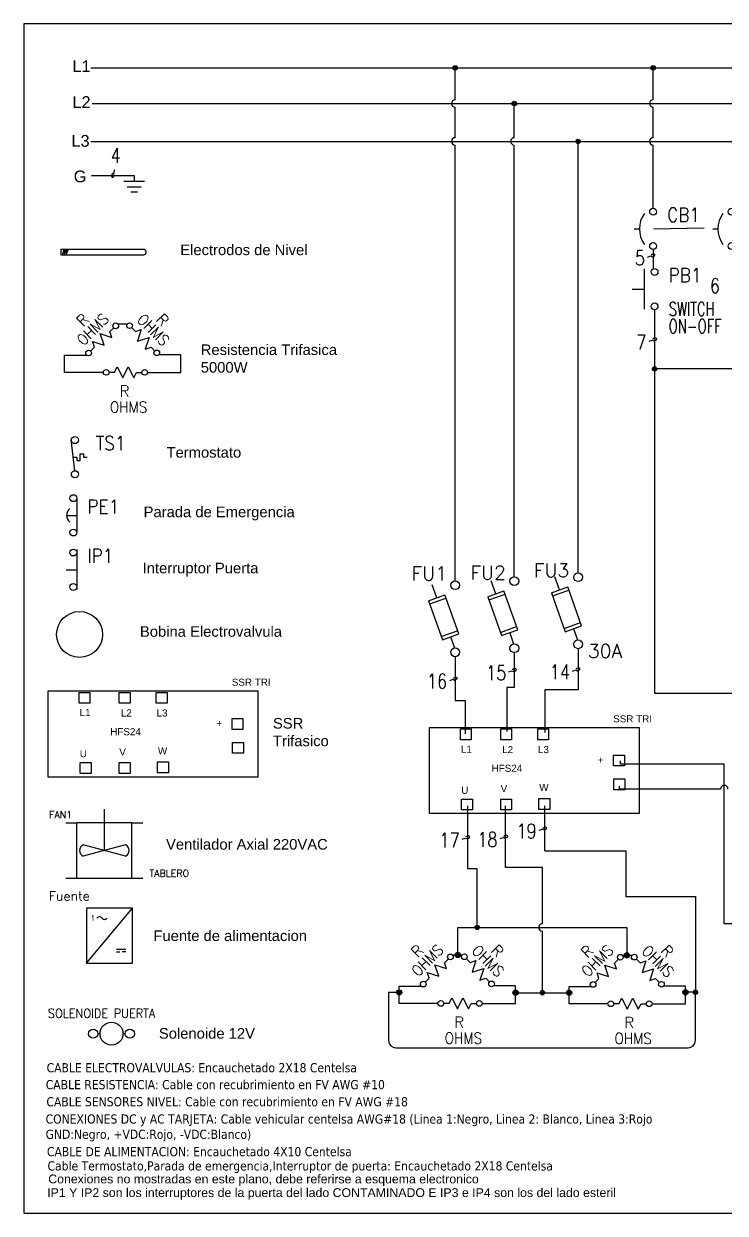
# Model space of a CAD drawing. Header units: inches. Extents: x 18.7 to 39.4, y 4.3 to 20.5.
# Drawn here: x 18.66 to 28.21, y 4.33 to 20.52 of the extents above; entities that cross this region are included whole.
import ezdxf
from ezdxf.enums import TextEntityAlignment as Align

# ---------------------------------------------------------------- set-up
doc = ezdxf.new("R2010")
doc.units = ezdxf.units.IN
doc.header["$MEASUREMENT"] = 0
doc.linetypes.add('HIDDEN2', pattern=[0.1875, 0.125, -0.0625])
for name, color, linetype in [('BLK_12AWG', 7, 'Continuous'), ('DESC', 250, 'Continuous'), ('LINK', 9, 'Continuous'), ('MISC', 7, 'Continuous'), ('SYMS', 7, 'Continuous'), ('TAGS', 250, 'Continuous'), ('TERMS', 123, 'Continuous'), ('WIRENO', 250, 'Continuous'), ('WIRES', 7, 'Continuous')]:
    doc.layers.add(name, color=color, linetype=linetype)
doc.styles.add('SLDTEXTSTYLE0', font='tahoma.ttf')
doc.styles.get("Standard").update_dxf_attribs({"font": 'arial.ttf'})
doc.styles.add('WD', font='romans.shx')
doc.styles.add('WD_IEC', font='isocp2.shx', dxfattribs={"width": 0.9, "height": 4})

# ---------------------------------------------------------------- blocks, each defined once
blk = doc.blocks.new('VPB11')
for p, q in [((-0.094, 0.185), (-0.094, -0.18)), ((-0.202, 0), (-0.094, 0))]:
    blk.add_line(p, q)
for centre in [(0, 0.156), (0, -0.156)]:
    blk.add_circle(centre, 0.0312)
at = {"style": 'WD'}
for tag, p, width in [('INST', (0.127, 0.39), 0.7), ('LOC', (0.127, 0.221), 0.7), ('TAG1', (0.127, 0.064), 0.9), ('XREF', (0.129, -0.09), 0.7), ('DESC1', (0.129, -0.242), 0.7), ('DESC2', (0.129, -0.398), 0.7)]:
    blk.add_attdef(tag, p, '', height=0.125, dxfattribs=dict(at, width=width))
at = {"linetype": 'Continuous', "style": 'WD'}
for tag, height, flags, p in [('TERM01', 0.125, 8, (-0.055, 0.222)), ('MFG', 0.01, 9, (-0.142, -0.088)), ('CAT', 0.01, 9, (-0.142, -0.073))]:
    blk.add_attdef(tag, text='', height=height, dxfattribs=dict(at, flags=flags)).set_placement(p, align=Align.RIGHT)
at = {"color": 7, "style": 'WD', "flags": 1}
for tag, p in [('X2TERM01', (0, 0.188)), ('X8TERM02', (0, -0.188))]:
    blk.add_attdef(tag, p, '', height=0.0125, dxfattribs=at)
at = {"color": 7, "style": 'WD'}
for tag, p in [('X4LINK', (-0.266, 0)), ('X1LINK', (0, 0))]:
    blk.add_attdef(tag, p, '', height=0.01, dxfattribs=at)
at = {"style": 'WD'}
for tag, flags, p in [('CONTACT', 1, (-0.142, -0.053)), ('FAMILY', 9, (-0.142, -0.036))]:
    blk.add_attdef(tag, text='', height=0.01, dxfattribs=dict(at, flags=flags)).set_placement(p, align=Align.RIGHT)
at = {"linetype": 'Continuous', "style": 'WD', "flags": 9}
blk.add_attdef('ASSYCODE', text='', height=0.01, dxfattribs=at).set_placement((-0.155, -0.106), align=Align.CENTER)
at = {"linetype": 'Continuous', "style": 'WD', "flags": 8}
blk.add_attdef('TERM02', text='', height=0.125, dxfattribs=at).set_placement((-0.041, -0.229), align=Align.TOP_RIGHT)
blk = doc.blocks.new('HT0W01')
for p, q in [((-0.062, 0.062), (0.062, 0.062)), ((-0.062, -0.062), (-0.062, 0.062)), ((0.062, 0.062), (0.062, -0.062)), ((0.062, -0.062), (-0.062, -0.062))]:
    blk.add_line(p, q)
at = {"style": 'WD'}
for tag, p, width in [('INST', (0.062, 0.42), 0.7), ('LOC', (0.062, 0.25), 0.7), ('DESC1', (0.05, -0.385), 0.8)]:
    blk.add_attdef(tag, p, '', height=0.125, dxfattribs=dict(at, width=width))
at = {"linetype": 'Continuous', "style": 'WD', "width": 0.8, "flags": 8}
blk.add_attdef('WIRENO', text='', height=0.125, dxfattribs=at).set_placement((0, 0.094), align=Align.CENTER)
at = {"style": 'WD', "flags": 1}
for tag, p, height in [('X4TERM01', (-0.062, 0), 0.0125), ('X4TERMDESC01', (-0.055, -0.023), 0.025), ('X2TERMDESC01', (-0.006, 0.029), 0.025), ('STRIPSEQ', (0, 0), 0.00125), ('X2TERM01', (0, 0.062), 0.0125), ('X1TERMDESC01', (0.039, 0.007), 0.025), ('X1TERM01', (0.062, 0), 0.0125), ('LINKTERM', (0, -0.002), 0.00125), ('X8TERM01', (0, -0.062), 0.0125), ('X8TERMDESC01', (0, -0.054), 0.025)]:
    blk.add_attdef(tag, p, '', height=height, dxfattribs=at)
at = {"linetype": 'Continuous', "style": 'WD'}
for tag, p, height, width, flags in [('TAGSTRIP', (0.05, -0.229), 0.125, 0.9, 8), ('CAT', (0.213, -0.406), 0.109, 0.8, 1), ('DESC2', (0.05, -0.541), 0.125, 0.8, 8), ('DESC3', (0.05, -0.698), 0.125, 0.8, 8)]:
    blk.add_attdef(tag, p, '', height=height, dxfattribs=dict(at, width=width, flags=flags))
at = {"linetype": 'Continuous', "style": 'WD', "width": 0.8, "flags": 1}
blk.add_attdef('MFG', text='', height=0.109, dxfattribs=at).set_placement((0.088, -0.406), align=Align.RIGHT)
at = {"style": 'WD', "width": 0.7, "flags": 1}
blk.add_attdef('ASSYCODE', (0.062, -0.281), '', height=0.01, dxfattribs=at)
blk = doc.blocks.new('SSR TRIPOLAR')
at = {"layer": 'DESC', "lineweight": 30}
blk.add_lwpolyline([(139.2, 114.456), (141.578, 114.456), (141.578, 113.478), (139.2, 113.478)], close=True, dxfattribs=at)
at = {"layer": 'SYMS'}
for p in [(139.611, 114.376), (140.068, 114.376), (140.488, 114.376), (141.347, 114.08), (141.353, 113.809), (139.624, 113.581), (140.068, 113.581), (140.501, 113.587)]:
    blk.add_blockref('HT0W01', p, dxfattribs=at)
at = {"char_height": 0.08, "attachment_point": 1}
for s, width, insert in [('SSR TRI', 0.51421, (141.282, 114.593)), ('L1', 0.37194, (139.555, 114.249)), ('L2', 0.37194, (140.023, 114.244)), ('L3', 0.37194, (140.429, 114.244)), ('+', 0.37194, (141.107, 114.127)), ('HFS24', 0.37194, (139.903, 114.032)), ('U', 0.37194, (139.558, 113.782)), ('V', 0.37194, (140.006, 113.802)), ('W', 0.37194, (140.444, 113.814))]:
    blk.add_mtext_dynamic_manual_height_columns(s, width=width, gutter_width=0.05, heights=[0], dxfattribs=dict(at, insert=insert))
blk = doc.blocks.new('HRE1T')
for p, q in [((-0.125, 0), (-0.188, 0)), ((-0.125, 0), (-0.094, 0.062)), ((-0.094, 0.062), (-0.031, -0.062)), ((-0.031, -0.062), (0.031, 0.062)), ((0.031, 0.062), (0.094, -0.062)), ((0.094, -0.062), (0.125, 0)), ((0.125, 0), (0.188, 0))]:
    blk.add_line(p, q)
for centre in [(-0.218, 0), (0.218, 0)]:
    blk.add_circle(centre, 0.0322)
at = {"style": 'WD'}
for tag, width, p in [('INST', 0.7, (0, 0.888)), ('LOC', 0.7, (0, 0.719)), ('DESC1', 0.7, (0, 0.562)), ('DESC2', 0.7, (0, 0.406)), ('RATING1', 0.9, (0.006, 0.094))]:
    blk.add_attdef(tag, text='', height=0.125, dxfattribs=dict(at, width=width)).set_placement(p, align=Align.CENTER)
blk.add_attdef('TAG1', text='', height=0.125, dxfattribs=at).set_placement((0, 0.25), align=Align.CENTER)
for tag, p, height, flags in [('FAMILY', (0.205, 0.152), 0.01, 9), ('X4TERM01', (-0.25, 0), 0.0125, 1), ('X1TERM02', (0.25, 0), 0.0125, 1)]:
    blk.add_attdef(tag, p, '', height=height, dxfattribs=dict(at, flags=flags))
at = {"linetype": 'Continuous', "style": 'WD', "flags": 9}
for tag, p in [('ASSYCODE', (0.219, 0.062)), ('MFG', (0.228, 0.089)), ('CAT', (0.23, 0.108))]:
    blk.add_attdef(tag, text='', height=0.01, dxfattribs=at).set_placement(p, align=Align.CENTER)
at = {"linetype": 'Continuous', "style": 'WD', "flags": 8}
blk.add_attdef('TERM01', text='', height=0.125, dxfattribs=at).set_placement((-0.312, -0.047), align=Align.TOP_RIGHT)
at = {"style": 'WD', "width": 0.9}
blk.add_attdef('RATING2', text='', height=0.125, dxfattribs=at).set_placement((0.006, -0.125), align=Align.TOP_CENTER)
at = {"linetype": 'Continuous', "style": 'WD', "flags": 8}
blk.add_attdef('TERM02', text='', height=0.125, dxfattribs=at).set_placement((0.312, -0.047), align=Align.TOP_LEFT)
blk = doc.blocks.new('WDDOT')
for radius in [0.03, 0.0187, 0.00929]:
    blk.add_circle((0, 0), radius)
blk = doc.blocks.new('Nivel')
at = {"layer": 'WIRENO'}
for p, q in [((103.38, 60.01), (103.74, 61.39)), ((103.74, 61.39), (103.74, 60.1)), ((103.74, 60.1), (104.25, 61.39)), ((104.25, 61.39), (104.25, 60.07)), ((104.25, 60.07), (104.74, 61.36))]:
    blk.add_line(p, q, dxfattribs=at)
blk.add_lwpolyline([(103.12, 61.39), (121.77, 61.39, -0.414214), (122.27, 60.89), (122.27, 60.54, -0.414214), (121.77, 60.04), (103.12, 60.04)], format="xyb", close=True, dxfattribs=at)
blk = doc.blocks.new('VTS12')
at = {"linetype": 'Continuous'}
blk.add_line((-0.002, -0.123), (-0.033, 0.159), dxfattribs=at)
for p, q in [((-0.015, 0), (0.017, 0)), ((0.017, 0), (0.017, -0.031)), ((0.048, -0.031), (0.048, 0.031)), ((0.048, 0.031), (0.079, 0.031)), ((0.079, 0.031), (0.079, 0)), ((0.079, 0), (0.111, 0)), ((0.017, -0.031), (0.048, -0.031))]:
    blk.add_line(p, q)
for centre in [(0, 0.155), (0, -0.155)]:
    blk.add_circle(centre, 0.0322)
at = {"style": 'WD'}
for tag, p, width in [('INST', (0.189, 0.39), 0.7), ('LOC', (0.189, 0.221), 0.7), ('TAG1', (0.189, 0.064), 0.9), ('XREF', (0.191, -0.09), 0.7), ('DESC1', (0.191, -0.242), 0.7), ('DESC2', (0.191, -0.398), 0.7), ('RATING1', (0.188, -0.554), 0.7), ('WDTAGALT', (0.187, -0.716), 0.7)]:
    blk.add_attdef(tag, p, '', height=0.125, dxfattribs=dict(at, width=width))
at = {"linetype": 'Continuous', "style": 'WD'}
for tag, height, flags, p in [('TERM01', 0.125, 8, (-0.055, 0.207)), ('MFG', 0.01, 9, (-0.08, -0.088)), ('CAT', 0.01, 9, (-0.08, -0.073))]:
    blk.add_attdef(tag, text='', height=height, dxfattribs=dict(at, flags=flags)).set_placement(p, align=Align.RIGHT)
at = {"color": 7, "style": 'WD', "flags": 1}
for tag, p in [('X2TERM01', (0, 0.188)), ('X8TERM02', (0, -0.188))]:
    blk.add_attdef(tag, p, '', height=0.0125, dxfattribs=at)
at = {"color": 7, "style": 'WD'}
for tag, p in [('X4LINK', (-0.109, 0)), ('X1LINK', (0.156, 0))]:
    blk.add_attdef(tag, p, '', height=0.01, dxfattribs=at)
at = {"style": 'WD'}
for tag, flags, p in [('CONTACT', 1, (-0.08, -0.053)), ('FAMILY', 9, (-0.08, -0.036))]:
    blk.add_attdef(tag, text='', height=0.01, dxfattribs=dict(at, flags=flags)).set_placement(p, align=Align.RIGHT)
at = {"linetype": 'Continuous', "style": 'WD', "flags": 8}
blk.add_attdef('TERM02', text='', height=0.125, dxfattribs=at).set_placement((-0.041, -0.213), align=Align.TOP_RIGHT)
at = {"linetype": 'Continuous', "style": 'WD', "flags": 9}
blk.add_attdef('ASSYCODE', text='', height=0.01, dxfattribs=at).set_placement((-0.094, -0.125), align=Align.CENTER)
blk = doc.blocks.new('VPB12M')
for p, q in [((0.034, -0.156), (0.034, 0.156)), ((-0.065, 0), (0.034, 0))]:
    blk.add_line(p, q)
for centre in [(0, 0.156), (0, -0.156)]:
    blk.add_circle(centre, 0.0312)
blk.add_arc((0.016, 0), 0.0781, 126.8699, 233.1301)
at = {"style": 'WD'}
for tag, p, width in [('INST', (0.127, 0.343), 0.7), ('LOC', (0.127, 0.174), 0.7), ('TAG1', (0.127, 0.018), 0.9), ('XREF', (0.129, -0.137), 0.7), ('DESC1', (0.129, -0.289), 0.7), ('DESC2', (0.129, -0.445), 0.7)]:
    blk.add_attdef(tag, p, '', height=0.125, dxfattribs=dict(at, width=width))
at = {"linetype": 'Continuous', "style": 'WD'}
for tag, height, flags, p in [('TERM01', 0.125, 8, (-0.055, 0.207)), ('MFG', 0.01, 9, (-0.111, -0.088)), ('CAT', 0.01, 9, (-0.111, -0.073))]:
    blk.add_attdef(tag, text='', height=height, dxfattribs=dict(at, flags=flags)).set_placement(p, align=Align.RIGHT)
at = {"color": 7, "style": 'WD', "flags": 1}
for tag, p in [('X2TERM01', (0, 0.188)), ('X8TERM02', (0, -0.188))]:
    blk.add_attdef(tag, p, '', height=0.0125, dxfattribs=at)
at = {"color": 7, "style": 'WD'}
for tag, p in [('X4LINK', (-0.141, 0)), ('X1LINK', (0.125, 0))]:
    blk.add_attdef(tag, p, '', height=0.01, dxfattribs=at)
at = {"style": 'WD'}
for tag, flags, p in [('CONTACT', 1, (-0.111, -0.053)), ('FAMILY', 9, (-0.111, -0.036))]:
    blk.add_attdef(tag, text='', height=0.01, dxfattribs=dict(at, flags=flags)).set_placement(p, align=Align.RIGHT)
at = {"linetype": 'Continuous', "style": 'WD', "flags": 9}
blk.add_attdef('ASSYCODE', text='', height=0.01, dxfattribs=at).set_placement((-0.125, -0.106), align=Align.CENTER)
at = {"linetype": 'Continuous', "style": 'WD', "flags": 8}
blk.add_attdef('TERM02', text='', height=0.125, dxfattribs=at).set_placement((-0.041, -0.213), align=Align.TOP_RIGHT)
blk = doc.blocks.new('VPB12')
for p, q in [((0.033, 0.185), (0.033, -0.18)), ((-0.064, 0), (0.033, 0))]:
    blk.add_line(p, q)
for centre in [(0, 0.156), (0, -0.156)]:
    blk.add_circle(centre, 0.0312)
at = {"style": 'WD'}
for tag, p, width in [('INST', (0.127, 0.39), 0.7), ('LOC', (0.127, 0.221), 0.7), ('TAG1', (0.127, 0.064), 0.9), ('XREF', (0.129, -0.09), 0.7), ('DESC1', (0.129, -0.242), 0.7), ('DESC2', (0.129, -0.398), 0.7)]:
    blk.add_attdef(tag, p, '', height=0.125, dxfattribs=dict(at, width=width))
at = {"linetype": 'Continuous', "style": 'WD'}
for tag, height, flags, p in [('TERM01', 0.125, 8, (-0.055, 0.222)), ('MFG', 0.01, 9, (0.014, -0.088)), ('CAT', 0.01, 9, (0.014, -0.073))]:
    blk.add_attdef(tag, text='', height=height, dxfattribs=dict(at, flags=flags)).set_placement(p, align=Align.RIGHT)
at = {"color": 7, "style": 'WD', "flags": 1}
for tag, p in [('X2TERM01', (0, 0.188)), ('X8TERM02', (0, -0.188))]:
    blk.add_attdef(tag, p, '', height=0.0125, dxfattribs=at)
at = {"color": 7, "style": 'WD'}
for tag, p in [('X4LINK', (-0.125, 0)), ('X1LINK', (0.125, 0))]:
    blk.add_attdef(tag, p, '', height=0.01, dxfattribs=at)
at = {"style": 'WD'}
for tag, flags, p in [('CONTACT', 1, (0.014, -0.053)), ('FAMILY', 9, (0.014, -0.036))]:
    blk.add_attdef(tag, text='', height=0.01, dxfattribs=dict(at, flags=flags)).set_placement(p, align=Align.RIGHT)
at = {"linetype": 'Continuous', "style": 'WD', "flags": 9}
blk.add_attdef('ASSYCODE', text='', height=0.01, dxfattribs=at).set_placement((-0.001, -0.105), align=Align.CENTER)
at = {"linetype": 'Continuous', "style": 'WD', "flags": 8}
blk.add_attdef('TERM02', text='', height=0.125, dxfattribs=at).set_placement((-0.041, -0.229), align=Align.TOP_RIGHT)
blk = doc.blocks.new('HCR1')
blk.add_circle((0, 0), 0.1562)
at = {"style": 'WD'}
for tag, height, width, p in [('INST', 0.0625, 0.7, (0.0055, 0.4286)), ('LOC', 0.0625, 0.7, (0.0055, 0.3438)), ('TAG1', 0.1094, 0.9, (0, 0.2024))]:
    blk.add_attdef(tag, text='', height=height, dxfattribs=dict(at, width=width)).set_placement(p, align=Align.CENTER)
at = {"style": 'WD', "flags": 9}
blk.add_attdef('FAMILY', text='', height=0.01, dxfattribs=at).set_placement((-0.0053, 0.1698), align=Align.CENTER)
at = {"linetype": 'Continuous', "style": 'WD', "flags": 1}
for tag, p in [('CAT', (0, 0.1593)), ('MFG', (0, 0.1404))]:
    blk.add_attdef(tag, text='', height=0.01, dxfattribs=at).set_placement(p, align=Align.MIDDLE)
at = {"style": 'WD'}
for tag, p, height, width in [('DESC1', (1.126, 0.0601), 0.1094, 0.9), ('DESC2', (1.126, -0.0828), 0.1094, 0.9), ('DESC3', (1.126, -0.2256), 0.1094, 0.9), ('XREFNO', (1.3251, -0.3928), 0.0938, 0.8), ('XREFNC', (1.3151, -0.5165), 0.0938, 0.8)]:
    blk.add_attdef(tag, p, '', height=height, dxfattribs=dict(at, width=width))
at = {"linetype": 'Continuous', "style": 'WD', "flags": 9}
blk.add_attdef('ASSYCODE', text='', height=0.01, dxfattribs=at).set_placement((0, 0.125), align=Align.CENTER)
at = {"style": 'WD', "flags": 1}
for tag, p in [('X4TERM01', (-0.1562, 0)), ('X1TERM02', (0.1562, 0))]:
    blk.add_attdef(tag, p, '', height=0.0109, dxfattribs=at)
at = {"linetype": 'Continuous', "style": 'WD'}
blk.add_attdef('TERM01', text='', height=0.0625, dxfattribs=at).set_placement((-0.2, -0.0349), align=Align.TOP_RIGHT)
blk.add_attdef('TERM02', text='', height=0.0625, dxfattribs=at).set_placement((0.2, -0.0349), align=Align.TOP_LEFT)
at = {"style": 'WD', "width": 0.8, "flags": 8}
for tag, p in [('NO', (1.1233, -0.3928)), ('NC', (1.1207, -0.5165))]:
    blk.add_attdef(tag, p, '', height=0.0938, dxfattribs=at)
blk = doc.blocks.new('VDS11FR')
for p, q in [((-0.241, 0.163), (-0.094, 0.216)), ((-0.168, 0.19), (-0.21, 0.307)), ((0.032, -0.137), (-0.094, 0.216)), ((-0.241, 0.163), (-0.116, -0.19)), ((-0.231, 0.134), (-0.084, 0.187)), ((-0.126, -0.16), (0.021, -0.108)), ((-0.116, -0.19), (0.032, -0.137)), ((-0.042, -0.164), (-0.006, -0.264))]:
    blk.add_line(p, q)
for centre in [(0, 0.304), (0, -0.304)]:
    blk.add_circle(centre, 0.04)
at = {"style": 'WD', "flags": 8}
for tag, p in [('TERM02', (0.089, 0.432)), ('TERM01', (0.089, -0.303))]:
    blk.add_attdef(tag, text='', height=0.125, dxfattribs=at).set_placement(p, align=Align.TOP_LEFT)
at = {"style": 'WD'}
for tag, p, height, flags in [('X2TERM02', (0, 0.344), 0.0125, 1), ('X4LINK', (-0.348, 0), 0.01, 1), ('FAMILY', (-0.312, 0.034), 0.01, 9), ('X1LINK', (0.125, 0), 0.01, 1), ('CONTACT', (-0.312, -0.046), 0.01, 9), ('X8TERM01', (0, -0.344), 0.0125, 1)]:
    blk.add_attdef(tag, p, '', height=height, dxfattribs=dict(at, flags=flags))
at = {"style": 'WD', "width": 0.7}
blk.add_attdef('RATING1', text='', height=0.125, rotation=289.6202, dxfattribs=at).set_placement((-0.097, 0.019), align=Align.MIDDLE_CENTER)
for tag, p in [('INST', (0.219, 0.148)), ('LOC', (0.219, -0.024))]:
    blk.add_attdef(tag, p, '', height=0.125, dxfattribs=at)
at = {"style": 'WD', "flags": 9}
for tag, p in [('MFG', (-0.284, -0.003)), ('CAT', (-0.284, 0.017)), ('ASSYCODE', (-0.287, -0.024))]:
    blk.add_attdef(tag, text='', height=0.01, dxfattribs=at).set_placement(p, align=Align.CENTER)
at = {"style": 'WD'}
blk.add_attdef('TAG1', (0.219, -0.189), '', height=0.125, dxfattribs=at)
blk = doc.blocks.new('VGND2')
for p, q in [((0.09375, 0), (-0.09375, 0)), ((-0.0625, -0.046875), (0.0625, -0.046875)), ((-0.03125, -0.09375), (0.03125, -0.09375))]:
    blk.add_line(p, q)
at = {"style": 'WD', "flags": 1}
blk.add_attdef('X2TERM01', (0, 0), '', height=0.01, dxfattribs=at)
blk = doc.blocks.new('VM1_AXIAL_FLOW_FAN1')
for p, q in [((0, 0), (0, 0.75)), ((-0.7, 0.5), (-0.5, 0.5)), ((-0.5, -0.5), (-0.5, 0.5)), ((0.5, 0.5), (-0.5, 0.5)), ((0.5, -0.5), (0.5, 0.5)), ((0.5, 0.5), (0.7, 0.5)), ((0.386, -0.104), (-0.386, 0.104)), ((0.386, 0.104), (-0.386, -0.104)), ((-0.7, -0.5), (-0.5, -0.5)), ((-0.5, -0.5), (0.5, -0.5)), ((0.5, -0.5), (0.7, -0.5))]:
    blk.add_line(p, q)
for centre, start, end in [((-0.333, 0), 117.1247, 242.8753), ((0.333, 0), 297.1247, 62.8753)]:
    blk.add_arc(centre, 0.116, start, end)
at = {"style": 'WD'}
for tag, height, p in [('INST', 0.125, (-0.585, 0.957)), ('LOC', 0.125, (-0.588, 0.777)), ('TAG1', 0.125, (-0.585, 0.586)), ('TERM01', 0.0625, (-0.51, 0.016))]:
    blk.add_attdef(tag, text='', height=height, dxfattribs=at).set_placement(p, align=Align.RIGHT)
for tag, p, height in [('X2TERM04', (0, 0.75), 0.005), ('TERM04', (0.009, 0.76), 0.0625), ('X4TERM01', (-0.5, 0), 0.01), ('X1TERM03', (0.5, 0), 0.005), ('TERM03', (0.511, 0.012), 0.0625), ('RATING1', (0.82, -0.261), 0.125), ('DESC1', (0.82, -0.477), 0.125), ('X8TERM02', (0, -0.5), 0.005), ('TERM02', (0.002, -0.573), 0.0625), ('DESC2', (0.82, -0.661), 0.125), ('DESC3', (0.82, -0.851), 0.125), ('WDTAGALT', (0.827, -1.032), 0.125)]:
    blk.add_attdef(tag, p, '', height=height, dxfattribs=at)
blk.add_attdef('XREF', text='', height=0.0625, rotation=0.0625, dxfattribs=at).set_placement((0.743, 0.595), align=Align.TOP_CENTER)
at = {"style": 'WD', "flags": 1}
for tag, p in [('FAMILY', (-0.659, -0.3)), ('CAT', (-0.659, -0.345)), ('MFG', (-0.657, -0.376)), ('ASSYCODE', (-0.629, -0.405)), ('WDTYPE', (-0.644, -0.442))]:
    blk.add_attdef(tag, text='', height=0.01, dxfattribs=at).set_placement(p, align=Align.CENTER)
blk = doc.blocks.new('HPW1_1PH')
for p, q in [((0, -0.625), (0.625, 0.125)), ((0.407, -0.437), (0.532, -0.437)), ((0.407, -0.469), (0.454, -0.469)), ((0.532, -0.469), (0.485, -0.469))]:
    blk.add_line(p, q)
blk.add_lwpolyline([(0.625, 0.125), (0, 0.125), (0, -0.625), (0.625, -0.625)], close=True)
for centre, start, end in [((0.175, -0.039), 36.8699, 143.1301), ((0.245, 0.014), 216.8699, 323.1301)]:
    blk.add_arc(centre, 0.0438, start, end)
at = {"style": 'WD_IEC'}
blk.add_text('1', height=0.084, dxfattribs=at).set_placement((0.105, -0.012), align=Align.MIDDLE_RIGHT)
at = {"style": 'WD', "width": 0.7}
for tag, p in [('INST', (-0.284, 0.794)), ('LOC', (-0.284, 0.624)), ('RATING1', (-0.284, 0.285)), ('XREF', (-0.284, -0.691)), ('DESC1', (-0.284, -0.847)), ('DESC2', (-0.284, -1.003)), ('DESC3', (-0.284, -1.158))]:
    blk.add_attdef(tag, text='', height=0.125, dxfattribs=at).set_placement(p, align=Align.CENTER)
at = {"style": 'WD'}
blk.add_attdef('TAG1', text='', height=0.125, dxfattribs=at).set_placement((-0.284, 0.455), align=Align.CENTER)
at = {"linetype": 'Continuous', "style": 'WD', "flags": 8}
for tag, p in [('TERM01', (-0.04, 0.04)), ('TERM04', (1.352, -0.085)), ('TERM02', (-0.04, -0.21)), ('TERM05', (1.352, -0.335)), ('TERM03', (-0.04, -0.46))]:
    blk.add_attdef(tag, text='', height=0.125, dxfattribs=at).set_placement(p, align=Align.RIGHT)
at = {"linetype": 'Continuous', "style": 'WD', "flags": 9}
for tag, p in [('MFG', (0.887, 0.257)), ('CAT', (0.889, 0.277)), ('ASSYCODE', (0.887, -0.564))]:
    blk.add_attdef(tag, text='', height=0.01, dxfattribs=at).set_placement(p, align=Align.CENTER)
at = {"style": 'WD'}
for tag, p, height, flags in [('X4TERM01', (0, 0), 0.0125, 1), ('X1TERM04', (0.625, -0.125), 0.0125, 1), ('X4TERM02', (0, -0.25), 0.0125, 1), ('X1TERM05', (0.625, -0.375), 0.0125, 1), ('FAMILY', (0.862, -0.483), 0.01, 9), ('X4TERM03', (0, -0.5), 0.0125, 1)]:
    blk.add_attdef(tag, p, '', height=height, dxfattribs=dict(at, flags=flags))
blk = doc.blocks.new('WD_WNH')
at = {"linetype": 'Continuous', "style": 'WD', "width": 0.8}
blk.add_attdef('WIRENO', text='', height=0.125, dxfattribs=at).set_placement((0, 0.062), align=Align.CENTER)
at = {"style": 'WD', "flags": 1}
for tag, p in [('W01USER', (0, 0.078)), ('W02USER', (0, 0.07)), ('W03USER', (0, 0.062)), ('W04USER', (0, 0.055)), ('W05USER', (0, 0.047)), ('W06USER', (0, 0.039)), ('W07USER', (0, 0.031)), ('W08USER', (0, 0.023)), ('W09USER', (0, 0.016)), ('W10USER', (0, 0.008))]:
    blk.add_attdef(tag, text='', height=0.005, dxfattribs=at).set_placement(p, align=Align.CENTER)
blk = doc.blocks.new('WD_WNV')
at = {"linetype": 'Continuous', "style": 'WD', "width": 0.8}
blk.add_attdef('WIRENO', text='', height=0.125, dxfattribs=at).set_placement((-0.05, 0), align=Align.MIDDLE_RIGHT)
at = {"style": 'WD', "flags": 1}
for tag, p in [('W01USER', (-0.062, 0.094)), ('W02USER', (-0.062, 0.086)), ('W03USER', (-0.062, 0.078)), ('W04USER', (-0.062, 0.07)), ('W05USER', (-0.062, 0.062)), ('W06USER', (-0.062, 0.055)), ('W07USER', (-0.062, 0.047)), ('W08USER', (-0.062, 0.039)), ('W09USER', (-0.062, 0.031)), ('W10USER', (-0.062, 0.023))]:
    blk.add_attdef(tag, text='', height=0.005, dxfattribs=at).set_placement(p, align=Align.CENTER)
blk = doc.blocks.new('HCR1T')
for p, q in [((-0.156, 0), (-0.188, 0)), ((0.188, 0), (0.156, 0))]:
    blk.add_line(p, q)
for centre, radius in [((-0.25, 0), 0.0625), ((0, 0), 0.156), ((0.25, 0), 0.0625)]:
    blk.add_circle(centre, radius)
at = {"style": 'WD'}
for tag, width, p in [('INST', 0.7, (0, 0.528)), ('TAG1', 0.9, (0, 0.202)), ('LOC', 0.7, (0, 0.359))]:
    blk.add_attdef(tag, text='', height=0.125, dxfattribs=dict(at, width=width)).set_placement(p, align=Align.CENTER)
at = {"style": 'WD', "flags": 9}
blk.add_attdef('FAMILY', text='', height=0.01, dxfattribs=at).set_placement((-0.005, 0.17), align=Align.CENTER)
at = {"linetype": 'Continuous', "style": 'WD', "flags": 1}
for tag, p in [('CAT', (0, 0.159)), ('MFG', (0, 0.14))]:
    blk.add_attdef(tag, text='', height=0.01, dxfattribs=at).set_placement(p, align=Align.MIDDLE)
at = {"style": 'WD'}
for tag, p, width in [('DESC1', (1.126, 0.076), 0.9), ('DESC2', (1.126, -0.081), 0.9), ('DESC3', (1.126, -0.237), 0.9), ('XREFNO', (1.359, -0.393), 0.8), ('XREFNC', (1.359, -0.549), 0.8)]:
    blk.add_attdef(tag, p, '', height=0.125, dxfattribs=dict(at, width=width))
at = {"linetype": 'Continuous', "style": 'WD', "width": 0.8, "flags": 8}
for tag, p in [('TERM01', (-0.25, 0)), ('TERM02', (0.25, 0))]:
    blk.add_attdef(tag, text='', height=0.0625, dxfattribs=at).set_placement(p, align=Align.MIDDLE_CENTER)
at = {"style": 'WD', "flags": 1}
for tag, p in [('X4TERM01', (-0.312, 0)), ('X1TERM02', (0.312, 0))]:
    blk.add_attdef(tag, p, '', height=0.0125, dxfattribs=at)
at = {"linetype": 'Continuous', "style": 'WD', "flags": 9}
blk.add_attdef('ASSYCODE', text='', height=0.01, dxfattribs=at).set_placement((0, 0.109), align=Align.CENTER)
at = {"style": 'WD', "width": 0.8, "flags": 8}
for tag, p in [('NO', (1.126, -0.393)), ('NC', (1.126, -0.549))]:
    blk.add_attdef(tag, p, '', height=0.125, dxfattribs=at)
blk = doc.blocks.new('VCB1')
at = {"linetype": 'HIDDEN2'}
blk.add_line((-0.171, 0), (-0.125, 0), dxfattribs=at)
for centre in [(0, 0.156), (0, -0.156)]:
    blk.add_circle(centre, 0.0312)
blk.add_arc((0.109, 0), 0.234, 143.1301, 216.8699)
at = {"style": 'WD'}
for tag, p, width in [('INST', (0.219, 0.388), 0.7), ('LOC', (0.219, 0.219), 0.7), ('TAG1', (0.127, 0.064), 0.9), ('XREF', (0.129, -0.09), 0.7), ('DESC1', (0.129, -0.242), 0.7), ('DESC2', (0.129, -0.389), 0.7)]:
    blk.add_attdef(tag, p, '', height=0.125, dxfattribs=dict(at, width=width))
at = {"linetype": 'Continuous', "style": 'WD'}
for tag, height, flags, p in [('TERM01', 0.125, 8, (-0.055, 0.207)), ('MFG', 0.01, 9, (-0.142, -0.088)), ('CAT', 0.01, 9, (-0.142, -0.073))]:
    blk.add_attdef(tag, text='', height=height, dxfattribs=dict(at, flags=flags)).set_placement(p, align=Align.RIGHT)
at = {"style": 'WD', "width": 0.7}
blk.add_attdef('RATING1', text='', height=0.125, dxfattribs=at).set_placement((-0.188, 0.062), align=Align.RIGHT)
at = {"color": 7, "style": 'WD', "flags": 1}
for tag, p in [('X2TERM01', (0, 0.188)), ('X8TERM02', (0, -0.188))]:
    blk.add_attdef(tag, p, '', height=0.0125, dxfattribs=at)
at = {"color": 7, "style": 'WD'}
for tag, p in [('X4LINK', (-0.25, 0)), ('X1LINK', (0, 0))]:
    blk.add_attdef(tag, p, '', height=0.01, dxfattribs=at)
at = {"linetype": 'Continuous', "style": 'WD', "flags": 9}
blk.add_attdef('ASSYCODE', text='', height=0.01, dxfattribs=at).set_placement((-0.153, -0.106), align=Align.CENTER)
at = {"style": 'WD', "flags": 9}
for tag, p in [('FAMILY', (-0.142, -0.036)), ('CONTACT', (-0.129, -0.129))]:
    blk.add_attdef(tag, text='', height=0.01, dxfattribs=at).set_placement(p, align=Align.RIGHT)
at = {"linetype": 'Continuous', "style": 'WD', "flags": 8}
blk.add_attdef('TERM02', text='', height=0.125, dxfattribs=at).set_placement((-0.041, -0.213), align=Align.TOP_RIGHT)

msp = doc.modelspace()

# ---------------------------------------------------------------- linework, layer by layer
at = {"color": 7, "linetype": 'Continuous'}
for p, q in [((39.409, 20.516), (18.659, 20.516)), ((18.659, 20.516), (18.659, 4.331)), ((18.659, 4.331), (39.409, 4.331))]:
    msp.add_line(p, q, dxfattribs=at)
at = {"layer": 'BLK_12AWG'}
for p, q in [((19.571, 19.916), (37.946, 19.916)), ((24.532, 19.482), (24.532, 19.916)), ((27.227, 19.482), (27.227, 19.916)), ((19.591, 19.432), (37.966, 19.432)), ((25.337, 18.966), (25.337, 19.432)), ((24.532, 18.966), (24.532, 19.382)), ((27.227, 18.966), (27.227, 19.382)), ((19.571, 18.916), (37.946, 18.916)), ((24.532, 18.429), (24.532, 18.866)), ((25.337, 18.429), (25.337, 18.866)), ((26.205, 18.881), (26.205, 18.916)), ((26.205, 18.429), (26.205, 18.881)), ((27.227, 18.007), (27.227, 18.866)), ((24.532, 18.329), (24.532, 18.429)), ((24.532, 17.651), (24.532, 18.329)), ((25.337, 18.329), (25.337, 18.429)), ((25.337, 17.706), (25.337, 18.329)), ((26.205, 18.329), (26.205, 18.429)), ((26.205, 17.76), (26.205, 18.329)), ((24.532, 12.936), (24.532, 17.651)), ((25.337, 12.991), (25.337, 17.706)), ((26.205, 13.045), (26.205, 17.76))]:
    msp.add_line(p, q, dxfattribs=at)
for centre in [(24.532, 19.432), (27.227, 19.432), (24.532, 18.916), (25.337, 18.916), (27.227, 18.916)]:
    msp.add_arc(centre, 0.05, 90, 270, dxfattribs=at)
at = {"layer": 'LINK'}
msp.add_lwpolyline([(27.92, 17.733), (27.23, 17.723)], dxfattribs=at)
at = {"layer": 'WIRENO'}
for points in [[(19.896, 18.528), (19.881, 18.483), (19.861, 18.473), (19.851, 18.444), (19.861, 18.424), (19.881, 18.434), (19.89, 18.463), (19.886, 18.473)], [(27.151, 17.342), (27.197, 17.357), (27.216, 17.347), (27.246, 17.357), (27.255, 17.377), (27.236, 17.386), (27.206, 17.377), (27.201, 17.367)], [(27.171, 16.197), (27.217, 16.212), (27.236, 16.202), (27.266, 16.212), (27.276, 16.232), (27.256, 16.242), (27.227, 16.232), (27.222, 16.222)], [(25.262, 11.697), (25.308, 11.712), (25.327, 11.702), (25.357, 11.712), (25.366, 11.732), (25.347, 11.742), (25.317, 11.732), (25.312, 11.722)], [(26.13, 11.708), (26.175, 11.723), (26.195, 11.713), (26.224, 11.723), (26.234, 11.743), (26.214, 11.753), (26.185, 11.743), (26.18, 11.733)], [(24.457, 11.581), (24.503, 11.596), (24.522, 11.586), (24.552, 11.596), (24.562, 11.616), (24.542, 11.626), (24.513, 11.616), (24.508, 11.606)], [(25.677, 9.542), (25.722, 9.557), (25.742, 9.547), (25.771, 9.557), (25.781, 9.577), (25.761, 9.586), (25.732, 9.577), (25.727, 9.567)], [(24.628, 9.421), (24.673, 9.436), (24.693, 9.426), (24.722, 9.436), (24.732, 9.456), (24.712, 9.465), (24.683, 9.456), (24.678, 9.446)], [(25.144, 9.429), (25.189, 9.444), (25.209, 9.434), (25.239, 9.444), (25.248, 9.464), (25.229, 9.474), (25.199, 9.464), (25.194, 9.454)]]:
    msp.add_lwpolyline(points, dxfattribs=at)
at = {"layer": 'WIRES'}
for p, q in [((19.58, 18.453), (20.162, 18.453)), ((20.162, 18.453), (20.162, 18.368)), ((27.226, 17.444), (27.226, 17.187)), ((27.246, 16.624), (27.246, 15.82)), ((19.938, 16.433), (20.073, 16.433)), ((19.213, 15.773), (19.213, 16.009)), ((19.213, 16.009), (19.513, 16.009)), ((20.797, 16.011), (20.497, 16.011)), ((20.797, 15.773), (20.797, 16.011)), ((19.743, 15.773), (19.213, 15.773)), ((20.343, 15.773), (20.797, 15.773)), ((29.029, 15.82), (27.246, 15.82)), ((27.246, 15.82), (27.246, 12.887)), ((27.246, 12.887), (27.246, 11.408)), ((26.205, 12.014), (26.205, 11.452)), ((24.532, 11.905), (24.532, 11.307)), ((25.337, 11.96), (25.337, 11.485)), ((25.337, 11.485), (25.235, 11.485)), ((25.235, 11.485), (25.235, 10.888)), ((26.205, 11.452), (25.752, 11.452)), ((25.752, 11.452), (25.752, 10.872)), ((27.246, 11.408), (30.211, 11.408)), ((24.532, 11.307), (24.67, 11.307)), ((24.67, 11.307), (24.67, 10.856)), ((26.783, 10.44), (26.783, 10.485)), ((28.196, 10.44), (26.783, 10.44)), ((28.196, 8.27), (28.196, 10.44)), ((26.771, 10.103), (26.771, 10.141)), ((28.146, 10.103), (26.771, 10.103)), ((24.703, 9.019), (24.703, 9.873)), ((25.219, 9.035), (25.219, 9.873)), ((25.752, 9.261), (25.752, 9.873)), ((25.752, 9.261), (26.853, 9.261)), ((26.853, 9.261), (26.853, 8.639)), ((24.832, 9.019), (24.703, 9.019)), ((24.832, 8.22), (24.832, 9.019)), ((25.719, 9.035), (25.219, 9.035)), ((25.719, 8.27), (25.719, 9.035)), ((26.853, 8.639), (27.803, 8.639)), ((27.803, 8.639), (27.803, 7.338)), ((28.424, 8.27), (28.196, 8.27)), ((24.568, 7.846), (24.568, 8.22)), ((24.568, 8.22), (26.868, 8.22)), ((25.719, 7.332), (25.719, 8.17)), ((26.868, 8.22), (26.868, 7.841)), ((24.494, 7.846), (24.63, 7.846)), ((26.807, 7.841), (26.942, 7.841)), ((23.77, 7.335), (23.625, 7.335)), ((23.625, 7.335), (23.625, 6.681)), ((23.77, 7.186), (23.77, 7.421)), ((23.77, 7.421), (24.07, 7.421)), ((25.354, 7.424), (25.054, 7.424)), ((25.354, 7.186), (25.354, 7.424)), ((25.354, 7.332), (26.083, 7.332)), ((26.083, 7.181), (26.083, 7.417)), ((26.083, 7.417), (26.383, 7.417)), ((27.667, 7.419), (27.367, 7.419)), ((27.667, 7.181), (27.667, 7.419)), ((27.803, 7.338), (27.667, 7.338)), ((27.803, 6.681), (27.803, 7.338)), ((24.299, 7.186), (23.77, 7.186)), ((24.899, 7.186), (25.354, 7.186)), ((26.612, 7.181), (26.083, 7.181)), ((27.212, 7.181), (27.667, 7.181)), ((23.725, 6.581), (27.703, 6.581))]:
    msp.add_line(p, q, dxfattribs=at)
for centre, radius, start, end in [((28.196, 10.103), 0.05, 0, 180), ((25.719, 8.22), 0.05, 90, 270), ((23.725, 6.681), 0.1, 180, 270), ((27.703, 6.681), 0.1, 270, 0)]:
    msp.add_arc(centre, radius, start, end, dxfattribs=at)

# ---------------------------------------------------------------- block references
at = {"layer": 'DESC', "xscale": 1.2, "yscale": 1.2, "zscale": 1.2}
for p in [(-148.048, -125.907), (-142.856, -126.405)]:
    msp.add_blockref('SSR TRIPOLAR', p, dxfattribs=at)
at = {"layer": 'SYMS'}
for p in [(24.532, 19.916), (27.227, 19.916), (25.337, 19.432), (26.205, 18.916), (27.246, 15.82), (24.832, 8.22), (25.719, 7.332), (27.803, 7.338)]:
    msp.add_blockref('WDDOT', p, dxfattribs=at)
for name, p, xscale, yscale, zscale in [('VGND2', (20.162, 18.368), 1.5, 1.5, 1.5), ('VCB1', (28.295, 17.725), 1.5, 1.5, 1.5), ('HCR1', (19.418, 12.206), 2, 2, 2), ('WDDOT', (24.568, 7.846), 1.2, 1.2, 1.2), ('WDDOT', (26.868, 7.841), 1.2, 1.2, 1.2), ('WDDOT', (23.77, 7.335), 1.2, 1.2, 1.2), ('WDDOT', (25.354, 7.332), 1.2, 1.2, 1.2), ('WDDOT', (26.083, 7.332), 1.2, 1.2, 1.2), ('WDDOT', (27.667, 7.338), 1.2, 1.2, 1.2)]:
    msp.add_blockref(name, p, dxfattribs=dict(at, xscale=xscale, yscale=yscale, zscale=zscale))
ref = msp.add_blockref('VCB1', (27.227, 17.725), dxfattribs=dict(at, xscale=1.5, yscale=1.5, zscale=1.5))
ref.add_attrib('DESC2', '4A', (28.48, 17.354), dxfattribs={"layer": 'DESC', "height": 0.1875, "style": 'WD', "width": 0.7})
ref.add_attrib('DESC1', 'BREAKER CHINT', (28.341, 17.702), dxfattribs={"layer": 'DESC', "height": 0.1875, "style": 'WD', "width": 0.7})
ref.add_attrib('TAG1', 'CB1', (27.417, 17.822), dxfattribs={"layer": 'TAGS', "color": 250, "height": 0.1875, "style": 'WD', "width": 0.9})
ref = msp.add_blockref('VPB11', (27.246, 16.905), dxfattribs=dict(at, xscale=1.5, yscale=1.5, zscale=1.5))
ref.add_attrib('DESC2', 'ON-OFF', (27.439, 16.308), dxfattribs={"layer": 'DESC', "height": 0.1875, "style": 'WD', "width": 0.7})
ref.add_attrib('DESC1', 'SWITCH', (27.439, 16.542), dxfattribs={"layer": 'DESC', "height": 0.1875, "style": 'WD', "width": 0.7})
ref.add_attrib('TAG1', 'PB1', (27.437, 17.002), dxfattribs={"layer": 'TAGS', "color": 250, "height": 0.1875, "style": 'WD', "width": 0.9})
ref = msp.add_blockref('HRE1T', (19.726, 16.221), dxfattribs=dict(at, xscale=1.2, yscale=1.2, zscale=1.2, rotation=45))
ref.add_attrib('RATING1', 'OHMS', dxfattribs={"layer": 'MISC', "color": 250, "height": 0.15, "rotation": 45, "style": 'WD', "width": 0.9}).set_placement((19.651, 16.305), align=Align.CENTER)
ref.add_attrib('TAG1', 'R', dxfattribs={"layer": 'TAGS', "color": 250, "height": 0.15, "rotation": 45, "style": 'WD'}).set_placement((19.513, 16.433), align=Align.CENTER)
ref = msp.add_blockref('HRE1T', (20.285, 16.223), dxfattribs=dict(at, xscale=1.2, yscale=1.2, zscale=1.2, rotation=315))
ref.add_attrib('RATING1', 'OHMS', dxfattribs={"layer": 'MISC', "color": 250, "height": 0.15, "rotation": 315, "style": 'WD', "width": 0.9}).set_placement((20.369, 16.298), align=Align.CENTER)
ref.add_attrib('TAG1', 'R', dxfattribs={"layer": 'TAGS', "color": 250, "height": 0.15, "rotation": 315, "style": 'WD'}).set_placement((20.497, 16.435), align=Align.CENTER)
ref = msp.add_blockref('HRE1T', (20.043, 15.773), dxfattribs=dict(at, xscale=1.2, yscale=1.2, zscale=1.2))
ref.add_attrib('RATING1', 'OHMS', dxfattribs={"layer": 'MISC', "color": 250, "height": 0.15, "rotation": 360, "style": 'WD', "width": 0.9}).set_placement((20.086, 15.226), align=Align.CENTER)
ref.add_attrib('TAG1', 'R', dxfattribs={"layer": 'TAGS', "color": 250, "height": 0.15, "rotation": 360, "style": 'WD'}).set_placement((20.03, 15.442), align=Align.CENTER)
ref = msp.add_blockref('VTS12', (19.355, 14.619), dxfattribs=dict(at, xscale=1.5, yscale=1.5, zscale=1.5))
ref.add_attrib('TAG1', 'TS1', (19.639, 14.715), dxfattribs={"layer": 'TAGS', "color": 250, "height": 0.1875, "style": 'WD', "width": 0.9})
ref = msp.add_blockref('VPB12M', (19.334, 13.827), dxfattribs=dict(at, xscale=1.5, yscale=1.5, zscale=1.5))
ref.add_attrib('TAG1', 'PE1', (19.524, 13.853), dxfattribs={"layer": 'TAGS', "color": 250, "height": 0.1875, "style": 'WD', "width": 0.9})
ref = msp.add_blockref('VPB12', (19.333, 13.087), dxfattribs=dict(at, xscale=1.5, yscale=1.5, zscale=1.5))
ref.add_attrib('TAG1', 'IP1', (19.524, 13.183), dxfattribs={"layer": 'TAGS', "color": 250, "height": 0.1875, "style": 'WD', "width": 0.9})
ref = msp.add_blockref('VDS11FR', (24.532, 12.42), dxfattribs=dict(at, xscale=1.5, yscale=1.5, zscale=1.5))
ref.add_attrib('TAG1', 'FU1', (23.939, 12.942), dxfattribs={"layer": 'TAGS', "color": 250, "height": 0.1875, "style": 'WD'})
ref = msp.add_blockref('VDS11FR', (25.337, 12.475), dxfattribs=dict(at, xscale=1.5, yscale=1.5, zscale=1.5))
ref.add_attrib('TAG1', 'FU2', (24.739, 12.953), dxfattribs={"layer": 'TAGS', "color": 250, "height": 0.1875, "style": 'WD'})
ref = msp.add_blockref('VDS11FR', (26.205, 12.529), dxfattribs=dict(at, xscale=1.5, yscale=1.5, zscale=1.5))
ref.add_attrib('TERM01', '30A', dxfattribs={"layer": 'TERMS', "color": 250, "height": 0.1875, "style": 'WD', "flags": 8}).set_placement((26.339, 12.075), align=Align.TOP_LEFT)
ref.add_attrib('TAG1', 'FU3', (25.602, 12.985), dxfattribs={"layer": 'TAGS', "color": 250, "height": 0.1875, "style": 'WD'})
ref = msp.add_blockref('VM1_AXIAL_FLOW_FAN1', (19.756, 9.266), dxfattribs=dict(at, xscale=0.75, yscale=0.75, zscale=0.75))
ref.add_attrib('DESC1', 'TABLERO', (20.371, 8.909), dxfattribs={"layer": 'DESC', "height": 0.0938, "style": 'WD'})
ref.add_attrib('TAG1', 'FAN1', dxfattribs={"layer": 'TAGS', "color": 250, "height": 0.0938, "style": 'WD'}).set_placement((19.317, 9.706), align=Align.RIGHT)
ref = msp.add_blockref('HPW1_1PH', (19.514, 8.359), dxfattribs=at)
ref.add_attrib('TAG1', 'Fuente', dxfattribs={"layer": 'TAGS', "color": 250, "height": 0.125, "style": 'WD'}).set_placement((19.279, 8.584), align=Align.CENTER)
ref = msp.add_blockref('HRE1T', (24.282, 7.634), dxfattribs=dict(at, xscale=1.2, yscale=1.2, zscale=1.2, rotation=45))
ref.add_attrib('RATING1', 'OHMS', dxfattribs={"layer": 'MISC', "color": 250, "height": 0.15, "rotation": 45, "style": 'WD', "width": 0.9}).set_placement((24.207, 7.718), align=Align.CENTER)
ref.add_attrib('TAG1', 'R', dxfattribs={"layer": 'TAGS', "color": 250, "height": 0.15, "rotation": 45, "style": 'WD'}).set_placement((24.07, 7.846), align=Align.CENTER)
ref = msp.add_blockref('HRE1T', (24.842, 7.636), dxfattribs=dict(at, xscale=1.2, yscale=1.2, zscale=1.2, rotation=315))
ref.add_attrib('RATING1', 'OHMS', dxfattribs={"layer": 'MISC', "color": 250, "height": 0.15, "rotation": 315, "style": 'WD', "width": 0.9}).set_placement((24.926, 7.711), align=Align.CENTER)
ref.add_attrib('TAG1', 'R', dxfattribs={"layer": 'TAGS', "color": 250, "height": 0.15, "rotation": 315, "style": 'WD'}).set_placement((25.054, 7.848), align=Align.CENTER)
ref = msp.add_blockref('HRE1T', (26.595, 7.629), dxfattribs=dict(at, xscale=1.2, yscale=1.2, zscale=1.2, rotation=45))
ref.add_attrib('RATING1', 'OHMS', dxfattribs={"layer": 'MISC', "color": 250, "height": 0.15, "rotation": 45, "style": 'WD', "width": 0.9}).set_placement((26.52, 7.713), align=Align.CENTER)
ref.add_attrib('TAG1', 'R', dxfattribs={"layer": 'TAGS', "color": 250, "height": 0.15, "rotation": 45, "style": 'WD'}).set_placement((26.383, 7.841), align=Align.CENTER)
ref = msp.add_blockref('HRE1T', (27.155, 7.631), dxfattribs=dict(at, xscale=1.2, yscale=1.2, zscale=1.2, rotation=315))
ref.add_attrib('RATING1', 'OHMS', dxfattribs={"layer": 'MISC', "color": 250, "height": 0.15, "rotation": 315, "style": 'WD', "width": 0.9}).set_placement((27.239, 7.706), align=Align.CENTER)
ref.add_attrib('TAG1', 'R', dxfattribs={"layer": 'TAGS', "color": 250, "height": 0.15, "rotation": 315, "style": 'WD'}).set_placement((27.367, 7.843), align=Align.CENTER)
ref = msp.add_blockref('HRE1T', (24.599, 7.186), dxfattribs=dict(at, xscale=1.2, yscale=1.2, zscale=1.2))
ref.add_attrib('RATING1', 'OHMS', dxfattribs={"layer": 'MISC', "color": 250, "height": 0.15, "rotation": 360, "style": 'WD', "width": 0.9}).set_placement((24.643, 6.638), align=Align.CENTER)
ref.add_attrib('TAG1', 'R', dxfattribs={"layer": 'TAGS', "color": 250, "height": 0.15, "rotation": 360, "style": 'WD'}).set_placement((24.587, 6.855), align=Align.CENTER)
ref = msp.add_blockref('HRE1T', (26.912, 7.181), dxfattribs=dict(at, xscale=1.2, yscale=1.2, zscale=1.2))
ref.add_attrib('RATING1', 'OHMS', dxfattribs={"layer": 'MISC', "color": 250, "height": 0.15, "rotation": 360, "style": 'WD', "width": 0.9}).set_placement((26.955, 6.634), align=Align.CENTER)
ref.add_attrib('TAG1', 'R', dxfattribs={"layer": 'TAGS', "color": 250, "height": 0.15, "rotation": 360, "style": 'WD'}).set_placement((26.9, 6.85), align=Align.CENTER)
ref = msp.add_blockref('HCR1T', (19.853, 6.774), dxfattribs=at)
ref.add_attrib('DESC1', 'SOLENOIDE PUERTA', (18.987, 6.988), dxfattribs={"layer": 'DESC', "height": 0.125, "style": 'WD', "width": 0.9})
at = {"layer": 'WIRENO'}
ref = msp.add_blockref('WD_WNH', (19.871, 18.453), dxfattribs=at)
ref.add_attrib('WIRENO', '4', dxfattribs={"linetype": 'Continuous', "height": 0.2, "style": 'WD', "width": 0.8}).set_placement((19.908, 18.564), align=Align.BOTTOM_CENTER)
at = {"layer": 'WIRENO', "xscale": 0.06, "yscale": 0.06, "zscale": 0.06}
msp.add_blockref('Nivel', (12.982, 13.766), dxfattribs=at)
at = {"layer": 'WIRENO'}
ref = msp.add_blockref('WD_WNV', (27.226, 17.367), dxfattribs=at)
ref.add_attrib('WIRENO', '5', dxfattribs={"linetype": 'Continuous', "height": 0.2, "style": 'WD', "width": 0.8}).set_placement((27.116, 17.33), align=Align.MIDDLE_RIGHT)
ref = msp.add_blockref('WD_WNV', (28.295, 16.964), dxfattribs=at)
ref.add_attrib('WIRENO', '6', dxfattribs={"linetype": 'Continuous', "height": 0.2, "style": 'WD', "width": 0.8}).set_placement((28.136, 16.952), align=Align.MIDDLE_RIGHT)
ref = msp.add_blockref('WD_WNV', (27.246, 16.222), dxfattribs=at)
ref.add_attrib('WIRENO', '7', dxfattribs={"linetype": 'Continuous', "height": 0.2, "style": 'WD', "width": 0.8}).set_placement((27.136, 16.185), align=Align.MIDDLE_RIGHT)
ref = msp.add_blockref('WD_WNV', (24.532, 11.606), dxfattribs=at)
ref.add_attrib('WIRENO', '16', dxfattribs={"linetype": 'Continuous', "height": 0.2, "style": 'WD', "width": 0.8}).set_placement((24.422, 11.569), align=Align.MIDDLE_RIGHT)
ref = msp.add_blockref('WD_WNV', (25.337, 11.722), dxfattribs=at)
ref.add_attrib('WIRENO', '15', dxfattribs={"linetype": 'Continuous', "height": 0.2, "style": 'WD', "width": 0.8}).set_placement((25.227, 11.685), align=Align.MIDDLE_RIGHT)
ref = msp.add_blockref('WD_WNV', (26.205, 11.733), dxfattribs=at)
ref.add_attrib('WIRENO', '14', dxfattribs={"linetype": 'Continuous', "height": 0.2, "style": 'WD', "width": 0.8}).set_placement((26.094, 11.696), align=Align.MIDDLE_RIGHT)
ref = msp.add_blockref('WD_WNV', (25.752, 9.567), dxfattribs=at)
ref.add_attrib('WIRENO', '19', dxfattribs={"linetype": 'Continuous', "height": 0.2, "style": 'WD', "width": 0.8}).set_placement((25.641, 9.53), align=Align.MIDDLE_RIGHT)
ref = msp.add_blockref('WD_WNV', (24.703, 9.446), dxfattribs=at)
ref.add_attrib('WIRENO', '17', dxfattribs={"linetype": 'Continuous', "height": 0.2, "style": 'WD', "width": 0.8}).set_placement((24.592, 9.409), align=Align.MIDDLE_RIGHT)
ref = msp.add_blockref('WD_WNV', (25.219, 9.454), dxfattribs=at)
ref.add_attrib('WIRENO', '18', dxfattribs={"linetype": 'Continuous', "height": 0.2, "style": 'WD', "width": 0.8}).set_placement((25.108, 9.417), align=Align.MIDDLE_RIGHT)

# ---------------------------------------------------------------- texts
at = {"attachment_point": 1}
for s, width, gutter_width, heights, insert, char_height in [('L1', 0.37194, 0.05, [0], (19.32, 20.019), 0.16), ('L2', 0.37194, 0.05, [0], (19.32, 19.531), 0.16), ('L3', 0.37194, 0.05, [0], (19.307, 19.003), 0.16), ('G', 0.37194, 0.05, [0], (19.338, 18.519), 0.16), ('\\A1;Electrodos de Nivel', 44.8708, 1, [0], (20.789, 17.512), 0.144), ('\\A1;Resistencia Trifasica\\P5000W', 44.8708, 1, [0], (21.068, 16.153), 0.144), ('\\A1;Termostato', 44.8708, 1, [0], (20.602, 14.756), 0.144), ('\\A1;Parada de Emergencia', 44.8708, 1, [0], (20.29, 13.946), 0.144), ('\\A1;Interruptor Puerta', 44.8708, 1, [0], (20.277, 13.182), 0.144), ('\\A1;Bobina Electrovalvula', 44.8708, 1, [0], (20.24, 12.319), 0.144), ('\\A1;SSR\\PTrifasico', 44.8708, 1, [0], (22.051, 11.07), 0.144), ('\\A1;Ventilador Axial 220VAC', 44.8708, 1, [0], (20.595, 9.423), 0.144), ('Fuente de alimentacion', 2.08776, 1, [0.417], (20.424, 8.179), 0.144), ('Solenoide 12V', 2.10459, 1, [0], (20.498, 6.85), 0.144), ('Conexiones no mostradas en este plano, debe referirse a esquema electronico', 9.45621, 0.05, [0], (18.992, 4.857), 0.12), ('IP1 Y IP2 son los interruptores de la puerta del lado CONTAMINADO E IP3 e IP4 son los del lado esteril', 9.45621, 0.05, [0], (18.978, 4.671), 0.12)]:
    msp.add_mtext_dynamic_manual_height_columns(s, width=width, gutter_width=gutter_width, heights=heights, dxfattribs=dict(at, insert=insert, char_height=char_height))
at = {"color": 7, "linetype": 'Continuous', "lineweight": 0, "char_height": 0.1245, "attachment_point": 1, "style": 'SLDTEXTSTYLE0'}
for s, insert in [('CABLE ELECTROVALVULAS: Encauchetado 2X18 Centelsa', (18.97, 6.373)), ('CABLE RESISTENCIA: Cable con recubrimiento en FV AWG #10', (18.958, 6.143)), ('CABLE SENSORES NIVEL: Cable con recubrimiento en FV AWG #18', (18.967, 5.91)), ('CONEXIONES DC y AC TARJETA: Cable vehicular centelsa AWG#18 (Linea 1:Negro, Linea 2: Blanco, Linea 3:Rojo\\PGND:Negro, +VDC:Rojo, -VDC:Blanco)', (18.956, 5.675))]:
    msp.add_mtext(s, dxfattribs=dict(at, insert=insert))
at = {"char_height": 0.1245, "attachment_point": 1, "style": 'SLDTEXTSTYLE0'}
for s, width, insert in [('CABLE DE ALIMENTACION: Encauchetado 4X10 Centelsa', 8.56967, (18.974, 5.231)), ('Cable Termostato,Parada de emergencia,Interruptor de puerta: Encauchetado 2X18 Centelsa', 9.01035, (18.982, 5.037))]:
    msp.add_mtext_dynamic_manual_height_columns(s, width=width, gutter_width=1, heights=[0], dxfattribs=dict(at, insert=insert))

doc.saveas('drawing.dxf')
